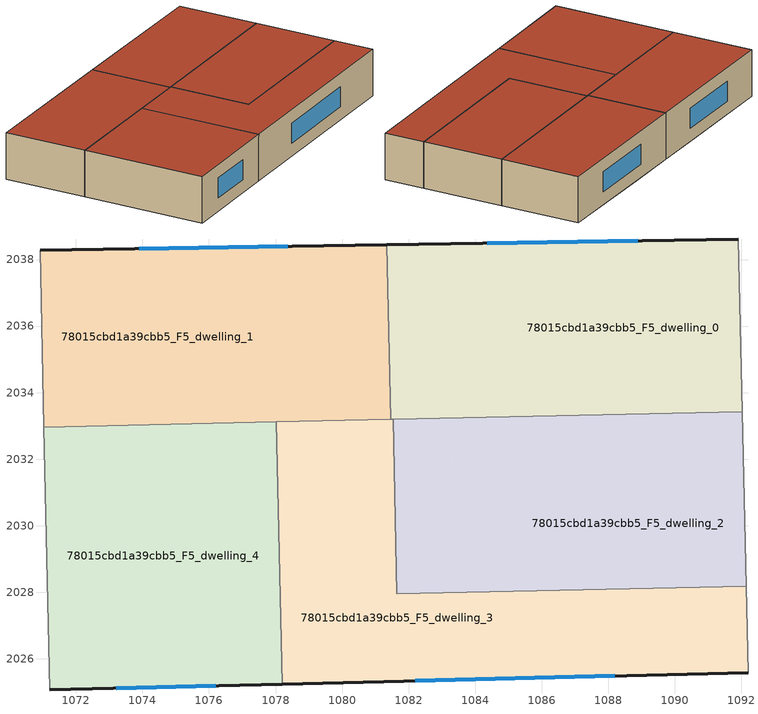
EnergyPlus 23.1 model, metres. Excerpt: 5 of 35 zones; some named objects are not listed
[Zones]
78015cbd1a39cbb5_F5_dwelling_0
 floor to 78015cbd1a39cbb5_F4_dwelling_0 (EU_floor_Construction): 1091.91,2038.61 1092.03,2033.43 1084.98,2033.27 1084.87,2038.5 z15
 floor adiabatic (EU_floor_Construction): 1084.87,2038.5 1084.98,2033.27 1081.47,2033.19 1081.35,2038.44 z15
 wall outside (EU_wall_Construction): 1091.91,2038.61 1081.35,2038.44 z15:18
 wall to 78015cbd1a39cbb5_F5_dwelling_1 (EU_wall_Construction): 1081.35,2038.44 1081.47,2033.19 z15:18
 wall adiabatic (EU_wall_Construction): 1092.03,2033.43 1091.91,2038.61 z15:18
 wall to 78015cbd1a39cbb5_F5_dwelling_2 (EU_wall_Construction): 1081.53,2033.2 1092.03,2033.43 z15:18
 wall to 78015cbd1a39cbb5_F5_dwelling_3 (EU_wall_Construction): 1081.47,2033.19 1081.53,2033.2 z15:18
 window (EU_Window_Construction): 1088.89,2038.56 1084.37,2038.49 z15.86:17.14
 roof outside (EU_roof_Construction): 1092.03,2033.43 1091.91,2038.61 1081.35,2038.44 1081.47,2033.19 z18
78015cbd1a39cbb5_F5_dwelling_1
 floor to 78015cbd1a39cbb5_F4_dwelling_2 (EU_floor_Construction): 1077.87,2038.39 1077.99,2033.12 1071.04,2032.96 1070.92,2038.28 z15
 floor to 78015cbd1a39cbb5_F4_dwelling_1 (EU_floor_Construction): 1081.35,2038.44 1081.47,2033.19 1078.02,2033.12 1077.99,2033.12 1077.87,2038.39 z15
 wall outside (EU_wall_Construction): 1081.35,2038.44 1070.92,2038.28 z15:18
 wall adiabatic (EU_wall_Construction): 1070.92,2038.28 1071.04,2032.96 z15:18
 wall to 78015cbd1a39cbb5_F5_dwelling_4 (EU_wall_Construction): 1071.04,2032.96 1078.02,2033.12 z15:18
 wall to 78015cbd1a39cbb5_F5_dwelling_3 (EU_wall_Construction): 1078.02,2033.12 1081.47,2033.19 z15:18
 window (EU_Window_Construction): 1078.37,2038.39 1073.9,2038.32 z15.86:17.14
 roof outside (EU_roof_Construction): 1081.47,2033.19 1081.35,2038.44 1070.92,2038.28 1071.04,2032.96 z18
78015cbd1a39cbb5_F5_dwelling_2
 floor to 78015cbd1a39cbb5_F4_dwelling_3 (EU_floor_Construction): 1092.06,2032.12 1092.14,2028.18 1085.13,2028.03 1085.04,2031.96 z15
 floor to 78015cbd1a39cbb5_F4_dwelling_0 (EU_floor_Construction): 1092.03,2033.43 1092.06,2032.12 1085.01,2031.96 1084.98,2033.27 z15
 floor to 78015cbd1a39cbb5_F4_dwelling_4 (EU_floor_Construction): 1085.05,2031.96 1085.13,2028.03 1081.65,2027.95 1081.56,2031.88 z15
 floor to 78015cbd1a39cbb5_F4_dwelling_1 (EU_floor_Construction): 1084.98,2033.27 1085.01,2031.96 1081.56,2031.88 1081.53,2033.2 z15
 wall to 78015cbd1a39cbb5_F5_dwelling_3 (EU_wall_Construction): 1081.53,2033.2 1081.65,2027.95 1092.14,2028.18 z15:18
 wall adiabatic (EU_wall_Construction): 1092.14,2028.18 1092.03,2033.43 z15:18
 roof outside (EU_roof_Construction): 1092.14,2028.18 1092.03,2033.43 1081.53,2033.2 1081.65,2027.95 z18
78015cbd1a39cbb5_F5_dwelling_3
 floor to 78015cbd1a39cbb5_F4_dwelling_4 (EU_floor_Construction): 1081.56,2031.88 1081.65,2027.95 1085.13,2028.03 1085.19,2025.41 1078.2,2025.24 1078.05,2031.81 z15
 floor to 78015cbd1a39cbb5_F4_dwelling_3 (EU_floor_Construction): 1092.14,2028.18 1092.2,2025.58 1085.19,2025.41 1085.13,2028.03 z15
 floor to 78015cbd1a39cbb5_F4_dwelling_1 (EU_floor_Construction): 1081.53,2033.2 1081.56,2031.88 1078.05,2031.81 1078.02,2033.12 z15
 wall outside (EU_wall_Construction): 1078.2,2025.24 1092.2,2025.58 z15:18
 wall adiabatic (EU_wall_Construction): 1092.2,2025.58 1092.14,2028.18 z15:18
 wall to 78015cbd1a39cbb5_F5_dwelling_4 (EU_wall_Construction): 1078.02,2033.12 1078.2,2025.24 z15:18
 window (EU_Window_Construction): 1082.2,2025.34 1088.2,2025.48 z15.86:17.14
 roof outside (EU_roof_Construction): 1092.2,2025.58 1092.14,2028.18 1081.65,2027.95 1081.53,2033.2 1078.02,2033.12 1078.2,2025.24 z18
78015cbd1a39cbb5_F5_dwelling_4
 floor adiabatic (EU_floor_Construction): 1078.02,2033.12 1078.2,2025.24 1071.21,2025.07 1071.04,2032.96 z15
 wall outside (EU_wall_Construction): 1071.21,2025.07 1078.2,2025.24 z15:18
 wall adiabatic (EU_wall_Construction): 1071.04,2032.96 1071.21,2025.07 z15:18
 window (EU_Window_Construction): 1073.21,2025.12 1076.2,2025.19 z15.86:17.14
 roof outside (EU_roof_Construction): 1078.2,2025.24 1078.02,2033.12 1071.04,2032.96 1071.21,2025.07 z18
[Building]
EU S2 Campaign: North Axis=0; Terrain=City; Solar Distribution=FullExterior
[Site:Location]
Helsinki-Vantaa.AP: Latitude=60.317; Longitude=24.963; Time Zone=2; Elevation=54.6
[SizingPeriod:WeatherFileDays]
AnnualSizingPeriod: Begin Month=1; Begin Day of Month=1; End Month=12; End Day of Month=31; Day of Week for Start Day=Monday; Use Weather File Daylight Saving Period=No; Use Weather File Rain and Snow Indicators=No
[MATERIAL]
EU_InternalMass_Material: Roughness=MediumRough; Thickness=0.1; Conductivity=1; Density=1800; Specific Heat=900; Thermal Absorptance=0.9; Solar Absorptance=0.7; Visible Absorptance=0.7
[MATERIAL:NOMASS] Roughness=MediumRough; Thermal Absorptance=0.9; Solar Absorptance=0.7; Visible Absorptance=0.7
Name | Thermal Resistance
EU_wall_NoMass | 1.10183
EU_roof_NoMass; EU_floor_NoMass | 1.70606
[WINDOWMATERIAL:SIMPLEGLAZINGSYSTEM]
EU_Window_SimpleGlazing: UFactor=3.11035; Solar Heat Gain Coefficient=0.8; Visible Transmittance=0.8
[CONSTRUCTION]
EU_wall_Construction: EU_wall_NoMass
EU_roof_Construction: EU_roof_NoMass
EU_floor_Construction: EU_floor_NoMass
EU_Window_Construction: EU_Window_SimpleGlazing
EU_InternalMass_Construction: EU_InternalMass_Material
[ZONE] Type=1; Multiplier=1; Ceiling Height=autocalculate; Floor Area=autocalculate; Part of Total Floor Area=Yes
Name | Volume
78015cbd1a39cbb5_F5_dwelling_0 | 165.249
78015cbd1a39cbb5_F5_dwelling_1 | 165.225
78015cbd1a39cbb5_F5_dwelling_2 | 165.25
78015cbd1a39cbb5_F5_dwelling_3 | 165.276
78015cbd1a39cbb5_F5_dwelling_4 | 165.268
[INTERNALMASS] Construction=EU_InternalMass_Construction
Name | Zone or ZoneList | Surface Area
78015cbd1a39cbb5_F5_dwelling_0_EU_InternalMass | 78015cbd1a39cbb5_F5_dwelling_0 | 55.0835
78015cbd1a39cbb5_F5_dwelling_1_EU_InternalMass | 78015cbd1a39cbb5_F5_dwelling_1 | 55.0746
78015cbd1a39cbb5_F5_dwelling_2_EU_InternalMass | 78015cbd1a39cbb5_F5_dwelling_2 | 55.0838
78015cbd1a39cbb5_F5_dwelling_3_EU_InternalMass | 78015cbd1a39cbb5_F5_dwelling_3 | 55.092
78015cbd1a39cbb5_F5_dwelling_4_EU_InternalMass | 78015cbd1a39cbb5_F5_dwelling_4 | 55.0907
[OTHEREQUIPMENT] Fuel Type=Electricity; Design Level Calculation Method=Watts/Area; Power per Zone Floor Area=1; Fraction Latent=0; Fraction Radiant=0; Fraction Lost=0; Carbon Dioxide Generation Rate=0; EndUse Subcategory=EU_Step8_InternalGains
Name | Zone or ZoneList or Space or SpaceList | Schedule
EU_Step8_InternalGain_78015cbd1a39cbb5_F5_dwelling_0_f000 | 78015cbd1a39cbb5_F5_dwelling_0 | EU_Step8_GainSchedule_78015cbd1a39cbb5_F5_dwelling_0_f000
EU_Step8_InternalGain_78015cbd1a39cbb5_F5_dwelling_1_f000 | 78015cbd1a39cbb5_F5_dwelling_1 | EU_Step8_GainSchedule_78015cbd1a39cbb5_F5_dwelling_1_f000
EU_Step8_InternalGain_78015cbd1a39cbb5_F5_dwelling_2_f000 | 78015cbd1a39cbb5_F5_dwelling_2 | EU_Step8_GainSchedule_78015cbd1a39cbb5_F5_dwelling_2_f000
EU_Step8_InternalGain_78015cbd1a39cbb5_F5_dwelling_3_f000 | 78015cbd1a39cbb5_F5_dwelling_3 | EU_Step8_GainSchedule_78015cbd1a39cbb5_F5_dwelling_3_f000
EU_Step8_InternalGain_78015cbd1a39cbb5_F5_dwelling_4_f000 | 78015cbd1a39cbb5_F5_dwelling_4 | EU_Step8_GainSchedule_78015cbd1a39cbb5_F5_dwelling_4_f000
[ZONEVENTILATION:DESIGNFLOWRATE] Schedule=EU_AlwaysOn; Design Flow Rate Calculation Method=AirChanges/Hour; Air Changes per Hour=0.756316; Ventilation Type=Natural; Fan Pressure Rise=0; Fan Total Efficiency=1; Constant Term Coefficient=1; Temperature Term Coefficient=0; Velocity Term Coefficient=0; Velocity Squared Term Coefficient=0; Minimum Indoor Temperature=-100; Maximum Indoor Temperature=100; Delta Temperature=-100; Minimum Outdoor Temperature=-100; Maximum Outdoor Temperature=100; Maximum Wind Speed=40
Name | Zone or ZoneList or Space or SpaceList
EU_ConstantAir_78015cbd1a39cbb5_F5_dwelling_0 | 78015cbd1a39cbb5_F5_dwelling_0
EU_ConstantAir_78015cbd1a39cbb5_F5_dwelling_1 | 78015cbd1a39cbb5_F5_dwelling_1
EU_ConstantAir_78015cbd1a39cbb5_F5_dwelling_2 | 78015cbd1a39cbb5_F5_dwelling_2
EU_ConstantAir_78015cbd1a39cbb5_F5_dwelling_3 | 78015cbd1a39cbb5_F5_dwelling_3
EU_ConstantAir_78015cbd1a39cbb5_F5_dwelling_4 | 78015cbd1a39cbb5_F5_dwelling_4
[HVACTEMPLATE:THERMOSTAT]
EU_HeatOnly_78015cbd1a39cbb5_F5_dwelling_4: Constant Heating Setpoint=20; Constant Cooling Setpoint=50
[HVACTEMPLATE:ZONE:IDEALLOADSAIRSYSTEM] System Availability Schedule=EU_AlwaysOn; Maximum Heating Supply Air Temperature=50; Minimum Cooling Supply Air Temperature=13; Maximum Heating Supply Air Humidity Ratio=0.0156; Minimum Cooling Supply Air Humidity Ratio=0.0077; Heating Limit=NoLimit; Cooling Limit=NoLimit; Heating Availability Schedule=EU_AlwaysOn; Cooling Availability Schedule=EU_CoolingOff; Dehumidification Control Type=ConstantSensibleHeatRatio; Cooling Sensible Heat Ratio=0.7; Dehumidification Setpoint=60; Humidification Control Type=None; Humidification Setpoint=30; Outdoor Air Method=None; Outdoor Air Flow Rate per Person=0.00944; Outdoor Air Flow Rate per Zone Floor Area=0; Outdoor Air Flow Rate per Zone=0; Demand Controlled Ventilation Type=None; Outdoor Air Economizer Type=NoEconomizer; Heat Recovery Type=None; Sensible Heat Recovery Effectiveness=0.7; Latent Heat Recovery Effectiveness=0.65
Name | Template Thermostat
78015cbd1a39cbb5_F5_dwelling_0 | EU_HeatOnly_78015cbd1a39cbb5_F5_dwelling_0
78015cbd1a39cbb5_F5_dwelling_1 | EU_HeatOnly_78015cbd1a39cbb5_F5_dwelling_1
78015cbd1a39cbb5_F5_dwelling_2 | EU_HeatOnly_78015cbd1a39cbb5_F5_dwelling_2
78015cbd1a39cbb5_F5_dwelling_3 | EU_HeatOnly_78015cbd1a39cbb5_F5_dwelling_3
78015cbd1a39cbb5_F5_dwelling_4 | EU_HeatOnly_78015cbd1a39cbb5_F5_dwelling_4
[SIZING:ZONE] Zone Cooling Design Supply Air Temperature Input Method=SupplyAirTemperature; Zone Cooling Design Supply Air Temperature=13; Zone Heating Design Supply Air Temperature Input Method=SupplyAirTemperature; Zone Heating Design Supply Air Temperature=50; Zone Cooling Design Supply Air Humidity Ratio=0.008; Zone Heating Design Supply Air Humidity Ratio=0.008; Cooling Design Air Flow Method=DesignDay; Cooling Design Air Flow Rate=0; Cooling Minimum Air Flow per Zone Floor Area=0.000762; Cooling Minimum Air Flow=0; Cooling Minimum Air Flow Fraction=0.2; Heating Design Air Flow Method=DesignDay; Heating Design Air Flow Rate=0; Heating Maximum Air Flow per Zone Floor Area=0.002032; Heating Maximum Air Flow=0.141576; Heating Maximum Air Flow Fraction=0.3; Account for Dedicated Outdoor Air System=No; Dedicated Outdoor Air System Control Strategy=NeutralSupplyAir; Dedicated Outdoor Air Low Setpoint Temperature for Design=autosize; Dedicated Outdoor Air High Setpoint Temperature for Design=autosize; Zone Load Sizing Method=Sensible Load Only No Latent Load; Zone Latent Cooling Design Supply Air Humidity Ratio Input Method=HumidityRatioDifference; Zone Cooling Design Supply Air Humidity Ratio Difference=0.005; Zone Latent Heating Design Supply Air Humidity Ratio Input Method=HumidityRatioDifference; Zone Humidification Design Supply Air Humidity Ratio Difference=0.005
78015cbd1a39cbb5_F5_dwelling_0; 78015cbd1a39cbb5_F5_dwelling_1; 78015cbd1a39cbb5_F5_dwelling_2; 78015cbd1a39cbb5_F5_dwelling_3; 78015cbd1a39cbb5_F5_dwelling_4
[SCHEDULE:CONSTANT]
Name | Hourly Value
EU_AlwaysOn | 1
EU_CoolingOff | 0
[SCHEDULE:FILE] Column Number=1; Rows to Skip at Top=0; Number of Hours of Data=8760; Column Separator=Comma; Interpolate to Timestep=No; Minutes per Item=60; Adjust Schedule for Daylight Savings=Yes
Name | File
EU_Step8_GainSchedule_78015cbd1a39cbb5_F5_dwelling_0_f000 | ../../schedules/78015cbd1a39cbb5/78015cbd1a39cbb5_F5_dwelling_0_f000_gain.csv
EU_Step8_GainSchedule_78015cbd1a39cbb5_F5_dwelling_1_f000 | ../../schedules/78015cbd1a39cbb5/78015cbd1a39cbb5_F5_dwelling_1_f000_gain.csv
EU_Step8_GainSchedule_78015cbd1a39cbb5_F5_dwelling_2_f000 | ../../schedules/78015cbd1a39cbb5/78015cbd1a39cbb5_F5_dwelling_2_f000_gain.csv
EU_Step8_GainSchedule_78015cbd1a39cbb5_F5_dwelling_3_f000 | ../../schedules/78015cbd1a39cbb5/78015cbd1a39cbb5_F5_dwelling_3_f000_gain.csv
EU_Step8_GainSchedule_78015cbd1a39cbb5_F5_dwelling_4_f000 | ../../schedules/78015cbd1a39cbb5/78015cbd1a39cbb5_F5_dwelling_4_f000_gain.csv
